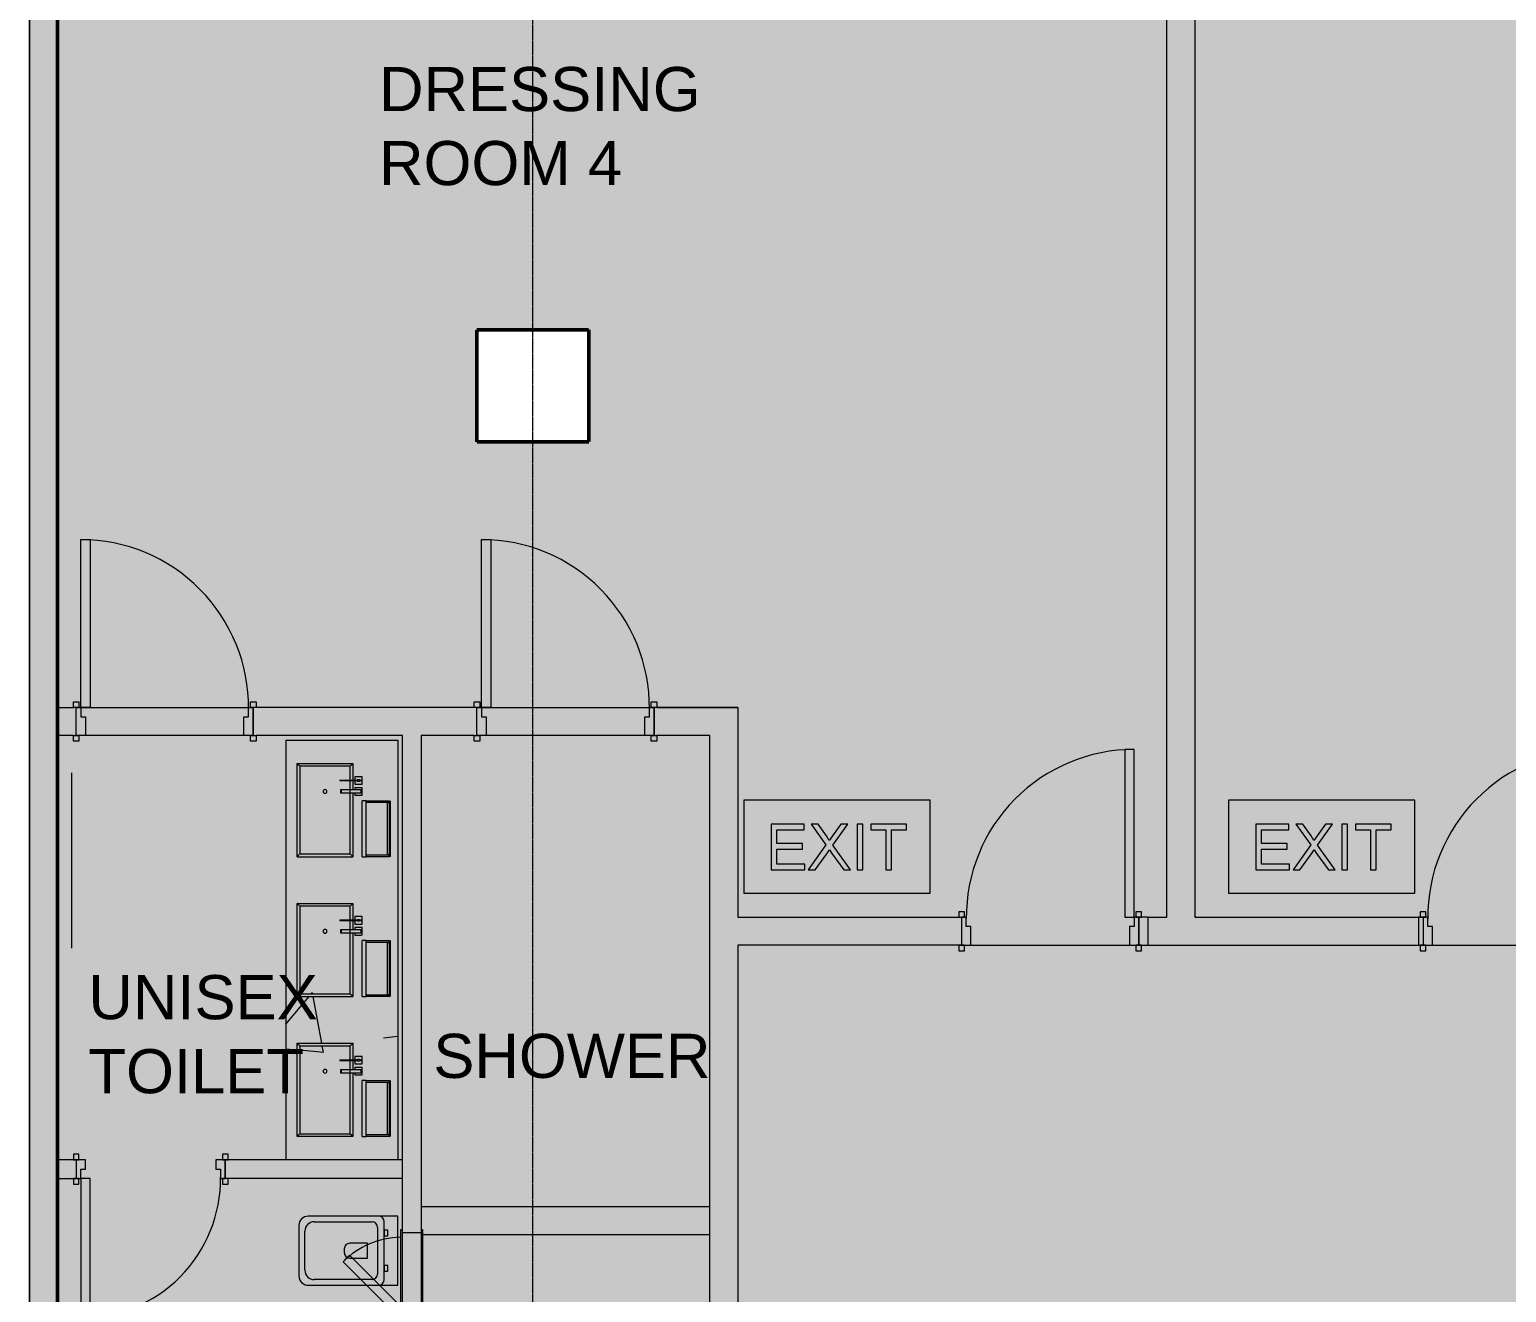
# Model space of a CAD drawing. Header units: millimetres. Extents: x 15878 to 679837, y -72324 to 391440.
# Drawn here: x 151832 to 159754, y 40396 to 47167 of the extents above; entities that cross this region are included whole.
import ezdxf

# ---------------------------------------------------------------- set-up
doc = ezdxf.new("R2010")
doc.units = ezdxf.units.MM
doc.linetypes.add('Demolished', pattern=[4.8, 3.2, -1.6])
doc.linetypes.add('Grid Line__1_200_', pattern=[10.5, 6, -1.5, 1.5, -1.5])
for name, color, linetype, lineweight in [('A-DETL', 90, 'Continuous', 5), ('A-DETL-GENF', 92, 'Continuous', 5), ('A-DOOR', 31, 'Continuous', 5), ('A-DOOR-FRAM', 31, 'Continuous', 5), ('A-FLOR', 192, 'Continuous', 5), ('A-GENM', 13, 'Continuous', 5), ('A-GLAZ', 151, 'Continuous', 5), ('A-WALL', 113, 'Continuous', 5), ('A-WALL-PATT', 111, 'Continuous', 18), ('G-ANNO-TEXT', 231, 'Continuous', 5), ('P-SANR-FIXT', 6, 'Continuous', 5), ('S-COLS', 52, 'Continuous', 5), ('S-GRID', 1, 'Continuous', 5)]:
    doc.layers.add(name, color=color, linetype=linetype, lineweight=lineweight)
doc.styles.add('Swis721 BT_2', font='swiss.ttf', dxfattribs={"height": 236.51772})
pattern_1 = [(50, (114192.5, 0), (3643.68, -318.78), [381, -4191]), (355, (114192.5, 0), (-704.86, 3821.14), [304.8, -3352.8]), (100.451, (114496, -26.6), (2938.85, 3502.33), [323.8, -3561.8]), (46.184, (114192.5, 1016), (5421.58, -840.86), [571.5, -6286.5]), (96.636, (114644.3, 946), (4748.05, 4948.55), [485.7, -5342.7]), (351.184, (114192.5, 1016), (4748.1, 4948.5), [457.2, -5029.2]), (21, (114700.5, 762), (3032.29, -2045.3), [381, -4191]), (326, (114700.5, 762), (1236.04, 3683.76), [304.8, -3352.8]), (71.451, (114953.2, 591.6), (4268.34, 1638.42), [323.8, -3561.8]), (37.5, (114192.5, 0), (61.772, 1691.1), [167.64, -3144.52, 167.64, -3235.96, -3365.5]), (37.5, (114192.5, 0), (61.772, 1691.1), [-6715.76, 167.64, -3197.86]), (7.5, (114192.5, 0), (1336.393, 2003.61), [167.64, -1772.92, 167.64, -3068.32, -1282.7]), (7.5, (114192.5, 0), (1336.393, 2003.61), [-5176.52, 167.64, -1115.06]), (327.5, (113059.7, 0), (2711.818, -114.58), [167.64, -1102.36, 167.64, -3794.76, -5257.8]), (327.5, (113059.7, 0), (2711.818, -114.58), [-5232.4, 167.64, -5090.16]), (317.5, (112551.7, 0), (2962.59, 508.53), [167.64, -1483.36, 167.64, -2463.8, -3733.8]), (317.5, (112551.7, 0), (2962.59, 508.53), [-4282.44, 167.64, -3566.16])]

# ---------------------------------------------------------------- blocks, each defined once
blk = doc.blocks.new('DLN-Single Door__X01_ - _M02_ 900 x 2450 _WH_-16935526-G_F')
at = {"layer": 'A-DOOR', "color": 253}
for p, q in [((-460, 105), (-490, 105)), ((-490, 105), (-490, 75)), ((-460, 75), (-460, 105)), ((490, 105), (460, 105)), ((460, 105), (460, 75)), ((490, 75), (490, 105)), ((-490, 75), (-475, 75)), ((-475, 75), (-460, 75)), ((460, 75), (475, 75)), ((475, 75), (490, 75)), ((-475, -75), (-490, -75)), ((-490, -75), (-490, -105)), ((-460, -75), (-475, -75)), ((-460, -105), (-460, -75)), ((-400, -75), (-450, -75)), ((-450, -75), (-450, -975)), ((-400, -975), (-400, -75)), ((475, -75), (460, -75)), ((460, -75), (460, -105)), ((490, -75), (475, -75)), ((490, -105), (490, -75)), ((-490, -105), (-460, -105)), ((460, -105), (490, -105)), ((-450, -975), (-400, -975))]:
    blk.add_line(p, q, dxfattribs=at)
blk.add_arc((-450, -75), 900, 270, 0.5, dxfattribs=at)
at = {"layer": 'A-DOOR-FRAM', "color": 253}
for p, q in [((-425, 75), (-475, 75)), ((-475, 75), (-475, -75)), ((-425, -25), (-425, 75)), ((425, 75), (425, -25)), ((475, 75), (425, 75)), ((475, -75), (475, 75)), ((-475, -75), (-450, -75)), ((-450, -75), (-450, -25)), ((-450, -25), (-425, -25)), ((425, -25), (450, -25)), ((450, -25), (450, -75)), ((450, -75), (475, -75))]:
    blk.add_line(p, q, dxfattribs=at)
blk = doc.blocks.new('DLN-Single Door__X01_ - _M01a_ 900 x 2450 _WH_-16935528-G_F')
at = {"layer": 'A-DOOR', "color": 253}
for p, q in [((-450, 975), (-400, 975)), ((-450, 75), (-450, 975)), ((-400, 975), (-400, 75)), ((-490, 105), (-460, 105)), ((-490, 75), (-490, 105)), ((-460, 105), (-460, 75)), ((460, 75), (460, 105)), ((460, 105), (490, 105)), ((490, 105), (490, 75)), ((-475, 75), (-490, 75)), ((-460, 75), (-475, 75)), ((-400, 75), (-450, 75)), ((475, 75), (460, 75)), ((490, 75), (475, 75)), ((-490, -75), (-475, -75)), ((-490, -105), (-490, -75)), ((-475, -75), (-460, -75)), ((-460, -75), (-460, -105)), ((460, -105), (460, -75)), ((460, -75), (475, -75)), ((475, -75), (490, -75)), ((490, -75), (490, -105)), ((-460, -105), (-490, -105)), ((490, -105), (460, -105))]:
    blk.add_line(p, q, dxfattribs=at)
blk.add_arc((-450, 75), 900, 359.5, 90, dxfattribs=at)
at = {"layer": 'A-DOOR-FRAM', "color": 253}
for p, q in [((-475, 75), (-450, 75)), ((-475, -75), (-475, 75)), ((-450, 75), (-450, 25)), ((-450, 25), (-425, 25)), ((-425, 25), (-425, -75)), ((425, 25), (450, 25)), ((425, -75), (425, 25)), ((450, 75), (475, 75)), ((450, 25), (450, 75)), ((475, 75), (475, -75)), ((-425, -75), (-475, -75)), ((475, -75), (425, -75))]:
    blk.add_line(p, q, dxfattribs=at)
blk = doc.blocks.new('DLN-Single Door__X01_ - _M01a_ 900 x 2450 _WH_-V411-G_F')
at = {"layer": 'A-DOOR', "color": 253}
for p, q in [((-450, 975), (-400, 975)), ((-450, 75), (-450, 975)), ((-400, 975), (-400, 75)), ((-490, 105), (-460, 105)), ((-490, 75), (-490, 105)), ((-460, 105), (-460, 75)), ((460, 75), (460, 105)), ((460, 105), (490, 105)), ((490, 105), (490, 75)), ((-475, 75), (-490, 75)), ((-460, 75), (-475, 75)), ((-400, 75), (-450, 75)), ((475, 75), (460, 75)), ((490, 75), (475, 75)), ((-490, -75), (-475, -75)), ((-490, -105), (-490, -75)), ((-475, -75), (-460, -75)), ((-460, -75), (-460, -105)), ((460, -105), (460, -75)), ((460, -75), (475, -75)), ((475, -75), (490, -75)), ((490, -75), (490, -105)), ((-460, -105), (-490, -105)), ((490, -105), (460, -105))]:
    blk.add_line(p, q, dxfattribs=at)
blk.add_arc((-450, 75), 900, 359.5, 90, dxfattribs=at)
at = {"layer": 'A-DOOR-FRAM', "color": 253}
for p, q in [((-475, 75), (-450, 75)), ((-450, 75), (-450, 25)), ((-450, 25), (-425, 25)), ((-425, 25), (-425, -75)), ((425, 25), (450, 25)), ((425, -75), (425, 25)), ((450, 75), (475, 75)), ((450, 25), (450, 75)), ((475, 75), (475, -75)), ((-425, -75), (-475, -75)), ((475, -75), (425, -75))]:
    blk.add_line(p, q, dxfattribs=at)
at = {"layer": 'A-DOOR-FRAM', "color": 151}
blk.add_line((-475, -75), (-475, 75), dxfattribs=at)
blk = doc.blocks.new('DLN_Louvre - 990x800 _WH_-10506067-G_F')
at = {"layer": 'A-GLAZ'}
blk.add_line((-470, 0), (470, 0), dxfattribs=at)
blk = doc.blocks.new('DLN-Access Panel__AP01_ - _AP04a_ 450 x 650 _WH_-16057987-G_F')
at = {"layer": 'A-DOOR', "color": 253}
for p, q in [((-215, 60), (93.2, 368.2)), ((128.6, 332.8), (-144.3, 60)), ((93.2, 368.2), (128.6, 332.8)), ((-239.6, 75), (-277.5, 75)), ((-277.5, 75), (-277.5, 70)), ((-277.5, 70), (-240, 70)), ((-265, 50), (-265, 60)), ((265, 60), (-265, 60)), ((-265, 50), (265, 50)), ((-240, 72.5), (-240, 60)), ((-225, 60), (-225, 72.5)), ((265, 50), (265, 60)), ((-265, -60), (-265, -50)), ((265, -50), (-265, -50)), ((-265, -60), (265, -60)), ((265, -60), (265, -50))]:
    blk.add_line(p, q, dxfattribs=at)
for centre, radius, start, end in [((-225, 50), 450, 1.31758, 45), ((-232.5, 72.5), 7.5, 360, 180), ((-232.5, 72.5), 7.5, 360, 165), ((-232.5, 72.5), 7.5, 360, 160.52878), ((-232.5, 72.5), 7.5, 360, 160.52878), ((-232.5, 72.5), 2, 0, 180), ((-232.5, 72.5), 2, 0, 180)]:
    blk.add_arc(centre, radius, start, end, dxfattribs=at)
at = {"layer": 'A-DOOR-FRAM', "color": 253}
for p, q in [((-250, 50), (-250, -50)), ((250, 50), (250, -50))]:
    blk.add_line(p, q, dxfattribs=at)
blk = doc.blocks.new('DLN_Toilet - DLN_Toilet-V678-G_F')
at = {"layer": 'P-SANR-FIXT', "color": 253}
for p, q in [((-185, 650), (-185, 272.8)), ((135, 700), (-135, 700)), ((-105, 667.8), (105.2, 667.8)), ((185, 272.8), (185, 650)), ((-155, 307.8), (-155, 617.8)), ((155.2, 617.8), (155.2, 307.8)), ((-40, 426.5), (-40, 331.7)), ((10, 456.5), (-10, 456.5)), ((40, 331.7), (40, 426.5)), ((-40, 331.7), (40, 331.7)), ((-185, 272.8), (-185, 170)), ((-155, 242.8), (155, 242.8)), ((125.2, 277.8), (-125, 277.8)), ((-80, 242.8), (-110, 242.8)), ((-110, 242.8), (-110, 222.8)), ((-80, 222.8), (-80, 242.8)), ((110, 242.8), (80, 242.8)), ((80, 242.8), (80, 222.8)), ((110, 222.8), (110, 242.8)), ((185, 170), (185, 272.8)), ((-185, 170), (185, 170)), ((-110, 222.8), (-80, 222.8)), ((80, 222.8), (110, 222.8))]:
    blk.add_line(p, q, dxfattribs=at)
for centre, radius, start, end in [((-135, 650), 50, 90, 180), ((-105, 617.8), 50, 90, 180), ((105.2, 617.8), 50, 0, 90), ((135, 650), 50, 0, 90), ((-10, 426.5), 30, 90, 180), ((10, 426.5), 30, 360, 90), ((-155, 272.8), 30, 180, 270), ((-125, 307.8), 30, 180, 270), ((125.2, 307.8), 30, 270, 0), ((155, 272.8), 30, 270, 0)]:
    blk.add_arc(centre, radius, start, end, dxfattribs=at)
blk = doc.blocks.new('DLN_Counter _ Cabinet - DLN_Counter _ Cabinet-15606098-G_F')
at = {"layer": 'A-GENM', "color": 253}
for p, q in [((-235, -255), (-235, -525)), ((235, -255), (-235, -255)), ((235, -525), (235, -255)), ((-235, -525), (235, -525))]:
    blk.add_line(p, q, dxfattribs=at)
blk = doc.blocks.new('DLN_Counter _ Cabinet - DLN_Counter _ Cabinet-15606099-G_F')
at = {"layer": 'A-GENM', "color": 253}
for p, q in [((-235, -255), (-235, -525)), ((235, -255), (-235, -255)), ((235, -525), (235, -255)), ((-235, -525), (235, -525))]:
    blk.add_line(p, q, dxfattribs=at)
blk = doc.blocks.new('DLN_Counter _ Cabinet - DLN_Counter _ Cabinet-15606100-G_F')
at = {"layer": 'A-GENM', "color": 253}
for p, q in [((-235, -255), (-235, -525)), ((235, -255), (-235, -255)), ((235, -525), (235, -255)), ((-235, -525), (235, -525))]:
    blk.add_line(p, q, dxfattribs=at)
blk = doc.blocks.new('DLN-Single Door__X01_ - _M09_ 750 x 2450 _WH_-16935552-G_F')
at = {"layer": 'A-DOOR', "color": 253}
for p, q in [((-385, 80), (-415, 80)), ((-415, 80), (-415, 50)), ((-385, 50), (-385, 80)), ((415, 80), (385, 80)), ((385, 80), (385, 50)), ((415, 50), (415, 80)), ((-415, 50), (-400, 50)), ((-400, 50), (-385, 50)), ((385, 50), (400, 50)), ((400, 50), (415, 50)), ((-400, -50), (-415, -50)), ((-415, -50), (-415, -80)), ((-385, -50), (-400, -50)), ((-385, -80), (-385, -50)), ((-325, -50), (-375, -50)), ((-375, -50), (-375, -800)), ((-325, -800), (-325, -50)), ((400, -50), (385, -50)), ((385, -50), (385, -80)), ((415, -50), (400, -50)), ((415, -80), (415, -50)), ((-415, -80), (-385, -80)), ((385, -80), (415, -80)), ((-375, -800), (-325, -800))]:
    blk.add_line(p, q, dxfattribs=at)
blk.add_arc((-375, -50), 750, 270, 0.5, dxfattribs=at)
at = {"layer": 'A-DOOR-FRAM', "color": 253}
for p, q in [((-350, 50), (-400, 50)), ((-400, 50), (-400, -50)), ((-375, -50), (-375, 0)), ((-375, 0), (-350, 0)), ((-350, 0), (-350, 50)), ((350, 50), (350, 0)), ((400, 50), (350, 50)), ((400, -50), (400, 50)), ((-400, -50), (-375, -50)), ((350, 0), (375, 0)), ((375, 0), (375, -50)), ((375, -50), (400, -50))]:
    blk.add_line(p, q, dxfattribs=at)
blk = doc.blocks.new('DLN_EXIT Sign Board - DLN_EXIT Sign Board-5973881-G_F')
at = {"layer": 'A-GENM'}
h = blk.add_hatch(color=21, dxfattribs=at)
h.paths.add_polyline_path([(-500, -250), (500, -246.7), (500, 250), (-500, 250), (-500, -246.7)], flags=0)
h.paths.add_polyline_path([(73.1, -125), (36.2, -125), (-41.7, -19.4), (-116.4, -125), (-153.8, -125), (-59, 9.1), (-138.5, 121.2), (-101.6, 121.2), (-41.7, 33.5), (20.3, 121.2), (57.7, 121.2), (-21.8, 8.8), (57.7, -103.3)], flags=0)
h.paths.add_polyline_path([(-173.1, -125), (-353.8, -125), (-353.8, 121.2), (-176.9, 121.2), (-176.9, 90.4), (-323.1, 90.4), (-323.1, 17.3), (-184.6, 17.3), (-184.6, -13.5), (-323.1, -13.5), (-323.1, -94.2), (-173.1, -94.2)], flags=0)
h.paths.add_polyline_path([(292.3, -125), (261.5, -125), (261.5, 90.4), (180.8, 90.4), (180.8, 121.2), (373.1, 121.2), (373.1, 90.4), (292.3, 90.4), (292.3, -35.8)], flags=0)
h.paths.add_polyline_path([(107.7, -125), (107.7, 121.2), (138.5, 121.2), (138.5, -125)], flags=0)
for points in [[(-353.8, -125), (-173.1, -125), (-173.1, -94.2), (-323.1, -94.2), (-323.1, -13.5), (-184.6, -13.5), (-184.6, 17.3), (-323.1, 17.3), (-323.1, 90.4), (-176.9, 90.4), (-176.9, 121.2), (-353.8, 121.2)], [(73.1, -125), (-21.8, 8.8), (57.7, 121.2), (20.3, 121.2), (-41.7, 33.5), (-101.6, 121.2), (-138.5, 121.2), (-59, 9.1), (-153.8, -125), (-116.4, -125), (-40.2, -17.3), (36.2, -125)], [(138.5, -125), (138.5, 121.2), (107.7, 121.2), (107.7, -125)], [(292.3, -125), (292.3, 90.4), (373.1, 90.4), (373.1, 121.2), (180.8, 121.2), (180.8, 90.4), (261.5, 90.4), (261.5, -125)]]:
    blk.add_hatch(color=253, dxfattribs=at).paths.add_polyline_path(points, flags=0)
at = {"layer": 'A-GENM', "color": 253}
for p, q in [((500, 250), (-500, 250)), ((-500, 250), (-500, -250)), ((500, -250), (500, 250)), ((-176.9, 121.2), (-353.8, 121.2)), ((-353.8, 121.2), (-353.8, -125)), ((-323.1, 17.3), (-323.1, 90.4)), ((-323.1, 90.4), (-176.9, 90.4)), ((-176.9, 90.4), (-176.9, 121.2)), ((-101.6, 121.2), (-138.5, 121.2)), ((-138.5, 121.2), (-59, 9.1)), ((-56.8, 58.1), (-101.6, 121.2)), ((20.3, 121.2), (-24, 58.5)), ((-21.8, 8.8), (57.7, 121.2)), ((57.7, 121.2), (20.3, 121.2)), ((138.5, 121.2), (107.7, 121.2)), ((107.7, 121.2), (107.7, -125)), ((138.5, -125), (138.5, 121.2)), ((373.1, 121.2), (180.8, 121.2)), ((180.8, 121.2), (180.8, 90.4)), ((180.8, 90.4), (261.5, 90.4)), ((261.5, 90.4), (261.5, -125)), ((292.3, -125), (292.3, 90.4)), ((292.3, 90.4), (373.1, 90.4)), ((373.1, 90.4), (373.1, 121.2)), ((-184.6, 17.3), (-323.1, 17.3)), ((-184.6, -13.5), (-184.6, 17.3)), ((-59, 9.1), (-153.8, -125)), ((-41.7, 33.5), (-56.8, 58.1)), ((-24, 58.5), (-41.7, 33.5)), ((73.1, -125), (-21.8, 8.8)), ((-323.1, -94.2), (-323.1, -13.5)), ((-323.1, -13.5), (-184.6, -13.5)), ((-116.4, -125), (-54.7, -37.6)), ((-54.7, -37.6), (-40.2, -17.3)), ((-40.2, -17.3), (-27, -35.8)), ((-27, -35.8), (36.2, -125)), ((-353.8, -125), (-173.1, -125)), ((-173.1, -94.2), (-323.1, -94.2)), ((-173.1, -125), (-173.1, -94.2)), ((-153.8, -125), (-116.4, -125)), ((36.2, -125), (73.1, -125)), ((107.7, -125), (138.5, -125)), ((261.5, -125), (292.3, -125)), ((-500, -250), (500, -250))]:
    blk.add_line(p, q, dxfattribs=at)

msp = doc.modelspace()

# ---------------------------------------------------------------- hatches: boundary and pattern name
at = {"layer": 'A-DETL-GENF', "transparency": 33554585}
h = msp.add_hatch(color=151, dxfattribs=at)
h.paths.add_polyline_path([(157764.8, 34257.5), (158481.8, 34257.5), (158481.8, 35357.5), (160531.8, 35357.5), (160531.8, 34257.5), (166831.8, 34257.5), (166831.8, 39607.5), (166231.8, 39607.5), (166231.8, 40207.5), (166831.8, 40207.5), (166831.8, 44957.5), (166231.8, 44957.5), (166231.8, 45557.5), (166831.8, 45557.5), (166831.8, 51407.5), (166231.8, 51407.5), (166231.8, 52007.5), (154831.8, 52007.5), (154831.8, 51407.5), (154231.8, 51407.5), (154231.8, 52007.5), (151981.8, 52007.5), (151981.8, 35357.5), (153981.8, 35357.5), (153981.8, 34257.5), (156936.9, 34257.5)], flags=0)
h.paths.add_polyline_path([(154453.4, 39607.5), (154231.8, 39607.5), (154231.8, 40207.5), (154831.8, 40207.5), (154831.8, 39607.5)], flags=0)
h.paths.add_polyline_path([(154231.8, 44957.5), (154231.8, 45557.5), (154831.8, 45557.5), (154831.8, 44957.5), (154453.4, 44957.5)], flags=0)
at = {"layer": 'A-GENM'}
h = msp.add_hatch(dxfattribs=at)
h.set_pattern_fill('FP_1984', color=253, style=0, pattern_type=2)
h.set_pattern_definition([(50, (114192.5, 0), (3643.68, -318.78), [381, -4191]), (355, (114192.5, 0), (-704.86, 3821.14), [304.8, -3352.8]), (100.451, (114496, -26.6), (2938.85, 3502.33), [323.8, -3561.8]), (46.184, (114192.5, 1016), (5421.58, -840.86), [571.5, -6286.5]), (96.636, (114644.3, 946), (4748.05, 4948.55), [485.7, -5342.7]), (351.184, (114192.5, 1016), (4748.1, 4948.5), [457.2, -5029.2]), (21, (114700.5, 762), (3032.29, -2045.3), [381, -4191]), (326, (114700.5, 762), (1236.04, 3683.76), [304.8, -3352.8]), (71.451, (114953.2, 591.6), (4268.34, 1638.42), [323.8, -3561.8]), (37.5, (114192.5, 0), (61.772, 1691.1), [167.64, -3144.52, 167.64, -3235.96, -3365.5]), (37.5, (114192.5, 0), (61.772, 1691.1), [-6715.76, 167.64, -3197.86]), (7.5, (114192.5, 0), (1336.393, 2003.61), [167.64, -1772.92, 167.64, -3068.32, -1282.7]), (7.5, (114192.5, 0), (1336.393, 2003.61), [-5176.52, 167.64, -1115.06]), (327.5, (113059.7, 0), (2711.818, -114.58), [167.64, -1102.36, 167.64, -3794.76, -5257.8]), (327.5, (113059.7, 0), (2711.818, -114.58), [-5232.4, 167.64, -5090.16]), (317.5, (112551.7, 0), (2962.59, 508.53), [167.64, -1483.36, 167.64, -2463.8, -3733.8]), (317.5, (112551.7, 0), (2962.59, 508.53), [-4282.44, 167.64, -3566.16])])
h.paths.add_polyline_path([(153551.8, 41997.5), (153551.8, 42322.5), (153506, 42322.5), (153506, 42342.5), (153551.8, 42342.5), (153551.8, 42388.7), (153551.8, 42393.7), (153551.8, 42467.5), (153281.8, 42467.5), (153281.8, 41997.5), (153538.1, 41997.5)], flags=0)
h.paths.add_polyline_path([(153416.8, 42322.5), (153408.2, 42327.5), (153408.2, 42337.5), (153416.8, 42342.5), (153425.5, 42337.5), (153425.5, 42327.5), (153419.4, 42322.8)], flags=0)
h = msp.add_hatch(dxfattribs=at)
h.set_pattern_fill('FP_1998', color=253, style=0, pattern_type=2)
h.set_pattern_definition(pattern_1)
h.paths.add_polyline_path([(153206.8, 41107.5), (153806.8, 41107.5), (153806.8, 41982.5), (153206.8, 41982.5), (153206.8, 41791.7)], flags=0)
h.paths.add_polyline_path([(153766.8, 41232.5), (153616.8, 41232.5), (153616.8, 41532.5), (153766.8, 41532.5)], flags=0)
h.paths.add_polyline_path([(153358.8, 41232.5), (153266.8, 41232.5), (153266.8, 41732.5), (153566.8, 41732.5), (153566.8, 41643.7), (153576.8, 41643.7), (153576.8, 41661.2), (153616.8, 41661.2), (153616.8, 41621.2), (153576.8, 41621.2), (153576.8, 41638.7), (153566.8, 41638.7), (153566.8, 41592.5), (153576.8, 41592.5), (153576.8, 41602.5), (153616.8, 41602.5), (153616.8, 41562.5), (153576.8, 41562.5), (153576.8, 41572.5), (153566.8, 41572.5), (153566.8, 41232.5)], flags=0)
h = msp.add_hatch(dxfattribs=at)
h.set_pattern_fill('FP_1992', color=253, style=0, pattern_type=2)
h.set_pattern_definition(pattern_1)
h.paths.add_polyline_path([(153281.8, 41247.5), (153551.8, 41247.5), (153551.8, 41572.5), (153506, 41572.5), (153506, 41592.5), (153551.8, 41592.5), (153551.8, 41638.7), (153551.8, 41643.7), (153551.8, 41717.5), (153281.8, 41717.5), (153281.8, 41417.7)], flags=0)
h.paths.add_polyline_path([(153416.8, 41572.5), (153408.2, 41577.5), (153408.2, 41587.5), (153416.8, 41592.5), (153425.5, 41587.5), (153425.5, 41577.5), (153419.4, 41572.8)], flags=0)
at = {"layer": 'A-WALL-PATT', "transparency": 33554432}
msp.add_hatch(color=53, dxfattribs=at).paths.add_polyline_path([(151831.8, 33807.5), (151981.8, 33807.5), (151976.6, 52022.5), (151831.8, 52022.5), (151831.8, 35059.9)], flags=0)

# ---------------------------------------------------------------- linework, layer by layer
at = {"layer": 'A-DETL', "linetype": 'Demolished', "lineweight": 50}
for p, q in [((151981.8, 52007.5), (151981.8, 35357.5)), ((154231.8, 44957.5), (154231.8, 45557.5)), ((154231.8, 45557.5), (154831.8, 45557.5)), ((154831.8, 45557.5), (154831.8, 44957.5)), ((154831.8, 44957.5), (154231.8, 44957.5))]:
    msp.add_line(p, q, dxfattribs=at)
at = {"layer": 'A-FLOR'}
for p, q in [((151831.8, 52157.5), (151831.8, 33897.5)), ((151981.8, 52007.5), (151981.8, 43532.5)), ((151981.8, 43532.5), (152066.8, 43532.5)), ((152106.8, 43532.5), (153006.8, 43532.5)), ((154256.8, 43532.5), (155156.8, 43532.5)), ((155196.8, 43532.5), (155631.8, 43532.5)), ((152066.8, 43382.5), (151981.8, 43382.5)), ((151981.8, 43382.5), (151981.8, 40207.5)), ((152981.8, 43382.5), (152131.8, 43382.5)), ((153831.8, 43382.5), (153046.8, 43382.5)), ((153831.8, 40717.5), (153831.8, 43382.5)), ((154216.8, 43382.5), (153931.8, 43382.5)), ((153931.8, 43382.5), (153931.8, 40717.5)), ((155166.8, 43382.5), (154246.8, 43382.5)), ((155481.8, 43382.5), (155196.8, 43382.5)), ((155481.8, 40707.5), (155481.8, 43382.5)), ((155631.8, 42407.5), (156816.8, 42407.5)), ((157831.8, 42257.5), (157831.8, 42407.5)), ((157831.8, 42407.5), (157931.8, 42407.5)), ((158081.8, 42407.5), (159281.8, 42407.5)), ((159281.8, 42407.5), (159281.8, 42260.5)), ((156816.8, 42257.5), (155631.8, 42257.5)), ((156881.8, 42257.5), (157731.8, 42257.5)), ((159356.8, 42257.5), (160206.8, 42257.5)), ((153941.8, 40707.5), (155481.8, 40707.5))]:
    msp.add_line(p, q, dxfattribs=at)
at = {"layer": 'A-GENM', "color": 253}
for p, q in [((153206.8, 43357.5), (153806.8, 43357.5)), ((153206.8, 43357.5), (153206.8, 42732.5)), ((153806.8, 43357.5), (153806.8, 42732.5)), ((153266.8, 42732.5), (153266.8, 43232.5)), ((153266.8, 43232.5), (153566.8, 43232.5)), ((153566.8, 43232.5), (153566.8, 43143.7)), ((153496.8, 43143.7), (153496.8, 43138.7)), ((153496.8, 43143.7), (153591.8, 43143.7)), ((153591.8, 43138.7), (153496.8, 43138.7)), ((153566.8, 43138.7), (153566.8, 43092.5)), ((153616.8, 43161.2), (153576.8, 43161.2)), ((153576.8, 43161.2), (153576.8, 43143.7)), ((153576.8, 43138.7), (153576.8, 43121.2)), ((153576.8, 43121.2), (153616.8, 43121.2)), ((153616.8, 43102.5), (153576.8, 43102.5)), ((153576.8, 43102.5), (153576.8, 43092.5)), ((153591.8, 43146.2), (153601.8, 43146.2)), ((153591.8, 43136.2), (153591.8, 43146.2)), ((153591.8, 43138.7), (153591.8, 43143.7)), ((153601.8, 43136.2), (153591.8, 43136.2)), ((153601.8, 43146.2), (153601.8, 43136.2)), ((153601.8, 43143.7), (153611.8, 43143.7)), ((153601.8, 43143.7), (153601.8, 43138.7)), ((153611.8, 43138.7), (153601.8, 43138.7)), ((153611.8, 43138.7), (153611.8, 43143.7)), ((153616.8, 43121.2), (153616.8, 43161.2)), ((153616.8, 43062.5), (153616.8, 43102.5)), ((153500.8, 43092.5), (153506, 43092.5)), ((153500.8, 43072.5), (153500.8, 43092.5)), ((153506, 43072.5), (153500.8, 43072.5)), ((153506, 43092.5), (153609.3, 43092.5)), ((153506, 43072.5), (153506, 43092.5)), ((153609.3, 43072.5), (153506, 43072.5)), ((153566.8, 43072.5), (153566.8, 42732.5)), ((153576.8, 43072.5), (153576.8, 43062.5)), ((153576.8, 43062.5), (153616.8, 43062.5)), ((153609.3, 43092.5), (153609.3, 43072.5)), ((153636.8, 43032.5), (153616.8, 43032.5)), ((153616.8, 42732.5), (153616.8, 43032.5)), ((153636.8, 43032.5), (153761.8, 43032.5)), ((153636.8, 43022.5), (153636.8, 43032.5)), ((153636.8, 42732.5), (153636.8, 43032.5)), ((153761.8, 43022.5), (153636.8, 43022.5)), ((153751.8, 43022.5), (153761.8, 43022.5)), ((153751.8, 42742.5), (153751.8, 43022.5)), ((153761.8, 43022.5), (153761.8, 43032.5)), ((153761.8, 42742.5), (153761.8, 43022.5)), ((153766.8, 43032.5), (153766.8, 42732.5)), ((153206.8, 42732.5), (153206.8, 41982.5)), ((153266.8, 42732.5), (153566.8, 42732.5)), ((153616.8, 42732.5), (153636.8, 42732.5)), ((153636.8, 42742.5), (153761.8, 42742.5)), ((153636.8, 42732.5), (153636.8, 42742.5)), ((153761.8, 42732.5), (153636.8, 42732.5)), ((153761.8, 42742.5), (153751.8, 42742.5)), ((153761.8, 42732.5), (153761.8, 42742.5)), ((153806.8, 42732.5), (153806.8, 41982.5)), ((153266.8, 41982.5), (153266.8, 42482.5)), ((153266.8, 42482.5), (153566.8, 42482.5)), ((153566.8, 42482.5), (153566.8, 42393.7)), ((153496.8, 42393.7), (153496.8, 42388.7)), ((153496.8, 42393.7), (153591.8, 42393.7)), ((153591.8, 42388.7), (153496.8, 42388.7)), ((153566.8, 42388.7), (153566.8, 42342.5)), ((153616.8, 42411.2), (153576.8, 42411.2)), ((153576.8, 42411.2), (153576.8, 42393.7)), ((153576.8, 42388.7), (153576.8, 42371.2)), ((153591.8, 42396.2), (153601.8, 42396.2)), ((153591.8, 42386.2), (153591.8, 42396.2)), ((153591.8, 42388.7), (153591.8, 42393.7)), ((153601.8, 42386.2), (153591.8, 42386.2)), ((153601.8, 42396.2), (153601.8, 42386.2)), ((153601.8, 42393.7), (153611.8, 42393.7)), ((153601.8, 42393.7), (153601.8, 42388.7)), ((153611.8, 42388.7), (153601.8, 42388.7)), ((153611.8, 42388.7), (153611.8, 42393.7)), ((153616.8, 42371.2), (153616.8, 42411.2)), ((153500.8, 42342.5), (153506, 42342.5)), ((153500.8, 42322.5), (153500.8, 42342.5)), ((153506, 42322.5), (153500.8, 42322.5)), ((153506, 42342.5), (153609.3, 42342.5)), ((153506, 42322.5), (153506, 42342.5)), ((153609.3, 42322.5), (153506, 42322.5)), ((153566.8, 42322.5), (153566.8, 41982.5)), ((153576.8, 42371.2), (153616.8, 42371.2)), ((153616.8, 42352.5), (153576.8, 42352.5)), ((153576.8, 42352.5), (153576.8, 42342.5)), ((153576.8, 42322.5), (153576.8, 42312.5)), ((153576.8, 42312.5), (153611.9, 42312.5)), ((153609.3, 42342.5), (153609.3, 42322.5)), ((153616.8, 42312.5), (153616.8, 42352.5)), ((153636.8, 42282.5), (153616.8, 42282.5)), ((153616.8, 41982.5), (153616.8, 42282.5)), ((153636.8, 42282.5), (153761.8, 42282.5)), ((153636.8, 42272.5), (153636.8, 42282.5)), ((153636.8, 41982.5), (153636.8, 42282.5)), ((153761.8, 42272.5), (153636.8, 42272.5)), ((153751.8, 42272.5), (153761.8, 42272.5)), ((153751.8, 41992.5), (153751.8, 42272.5)), ((153761.8, 42272.5), (153761.8, 42282.5)), ((153761.8, 41992.5), (153761.8, 42272.5)), ((153766.8, 42282.5), (153766.8, 41982.5)), ((153636.8, 41992.5), (153761.8, 41992.5)), ((153636.8, 41982.5), (153636.8, 41992.5)), ((153761.8, 41992.5), (153751.8, 41992.5)), ((153761.8, 41982.5), (153761.8, 41992.5)), ((153206.8, 41982.5), (153206.8, 41107.5)), ((153266.8, 41982.5), (153566.8, 41982.5)), ((153616.8, 41982.5), (153636.8, 41982.5)), ((153761.8, 41982.5), (153636.8, 41982.5)), ((153806.8, 41982.5), (153806.8, 41107.5)), ((153266.8, 41732.5), (153566.8, 41732.5)), ((153266.8, 41232.5), (153266.8, 41732.5)), ((153566.8, 41732.5), (153566.8, 41643.7)), ((153496.8, 41643.7), (153591.8, 41643.7)), ((153496.8, 41643.7), (153496.8, 41638.7)), ((153591.8, 41638.7), (153496.8, 41638.7)), ((153566.8, 41638.7), (153566.8, 41592.5)), ((153616.8, 41661.2), (153576.8, 41661.2)), ((153576.8, 41661.2), (153576.8, 41643.7)), ((153576.8, 41639.5), (153576.8, 41621.2)), ((153576.8, 41621.2), (153616.8, 41621.2)), ((153616.8, 41602.5), (153576.8, 41602.5)), ((153576.8, 41602.5), (153576.8, 41592.5)), ((153591.8, 41646.2), (153601.8, 41646.2)), ((153591.8, 41636.2), (153591.8, 41646.2)), ((153591.8, 41638.7), (153591.8, 41643.7)), ((153601.8, 41636.2), (153591.8, 41636.2)), ((153601.8, 41646.2), (153601.8, 41636.2)), ((153601.8, 41643.7), (153611.8, 41643.7)), ((153601.8, 41643.7), (153601.8, 41638.7)), ((153611.8, 41638.7), (153601.8, 41638.7)), ((153611.8, 41638.7), (153611.8, 41643.7)), ((153616.8, 41621.2), (153616.8, 41661.2)), ((153616.8, 41562.5), (153616.8, 41602.5)), ((153500.8, 41592.5), (153506, 41592.5)), ((153500.8, 41572.5), (153500.8, 41592.5)), ((153506, 41572.5), (153500.8, 41572.5)), ((153506, 41592.5), (153609.3, 41592.5)), ((153506, 41572.5), (153506, 41592.5)), ((153609.3, 41572.5), (153506, 41572.5)), ((153566.8, 41572.5), (153566.8, 41232.5)), ((153576.8, 41572.5), (153576.8, 41562.5)), ((153576.8, 41562.5), (153616.8, 41562.5)), ((153609.3, 41592.5), (153609.3, 41572.5)), ((153636.8, 41532.5), (153616.8, 41532.5)), ((153616.8, 41232.5), (153616.8, 41532.5)), ((153636.8, 41532.5), (153761.8, 41532.5)), ((153636.8, 41522.5), (153636.8, 41532.5)), ((153636.8, 41232.5), (153636.8, 41532.5)), ((153761.8, 41522.5), (153636.8, 41522.5)), ((153751.8, 41522.5), (153761.8, 41522.5)), ((153751.8, 41242.5), (153751.8, 41522.5)), ((153761.8, 41522.5), (153761.8, 41532.5)), ((153761.8, 41242.5), (153761.8, 41522.5)), ((153766.8, 41532.5), (153766.8, 41232.5)), ((153566.8, 41232.5), (153266.8, 41232.5)), ((153616.8, 41232.5), (153636.8, 41232.5)), ((153636.8, 41242.5), (153761.8, 41242.5)), ((153636.8, 41232.5), (153636.8, 41242.5)), ((153761.8, 41232.5), (153636.8, 41232.5)), ((153761.8, 41242.5), (153751.8, 41242.5)), ((153761.8, 41232.5), (153761.8, 41242.5)), ((153806.8, 41107.5), (153206.8, 41107.5)), ((153226.8, 41107.5), (153211.7, 41107.5)), ((153606.8, 41107.5), (153226.8, 41107.5)), ((153606.8, 41107.5), (153226.8, 41107.5)), ((153776.8, 41107.5), (153606.8, 41107.5)), ((153806.8, 41107.5), (153776.8, 41107.5)), ((153791.8, 41107.5), (153776.8, 41107.5))]:
    msp.add_line(p, q, dxfattribs=at)
for centre, start, end in [((153416.8, 43082.5), 90, 270), ((153416.8, 43082.5), 270, 90), ((153416.8, 42332.5), 90, 270), ((153416.8, 42332.5), 270, 90), ((153416.8, 41582.5), 90, 270), ((153416.8, 41582.5), 270, 90)]:
    msp.add_arc(centre, 10, start, end, dxfattribs=at)
for points, knots in [([(153281.8, 43217.5), (153280.5, 43218.8), (153278.5, 43220.8), (153276.1, 43223.2), (153274.6, 43224.7), (153273.5, 43225.8), (153272.4, 43226.9), (153271.4, 43227.9), (153270.5, 43228.8), (153269.7, 43229.6), (153268.8, 43230.5), (153267.9, 43231.4), (153267.1, 43232.2), (153266.8, 43232.5), (153266.8, 43232.5)], [-1, -1, -1, -1, -0.833333, -0.75, -0.666667, -0.625, -0.583333, -0.5, -0.458333, -0.416667, -0.333333, -0.25, -0.166667, 0, 0, 0, 0]), ([(153566.8, 43232.5), (153566.8, 43232.5), (153566.6, 43232.2), (153565.7, 43231.4), (153564.8, 43230.5), (153563.9, 43229.6), (153563.1, 43228.8), (153562.2, 43227.9), (153561, 43226.6), (153559.6, 43225.3), (153558.5, 43224.1), (153557.3, 43222.9), (153555.1, 43220.8), (153553.1, 43218.8), (153551.8, 43217.5)], [0, 0, 0, 0, 0.166667, 0.25, 0.333333, 0.416667, 0.458333, 0.5, 0.583333, 0.666667, 0.708333, 0.75, 0.833333, 1, 1, 1, 1]), ([(153266.8, 42732.5), (153266.8, 42732.5), (153267.1, 42732.7), (153267.9, 42733.6), (153268.8, 42734.5), (153269.7, 42735.4), (153270.5, 42736.2), (153271.4, 42737.1), (153272.7, 42738.3), (153274, 42739.7), (153275.2, 42740.8), (153276.4, 42742), (153278.5, 42744.2), (153280.5, 42746.1), (153281.8, 42747.5)], [0, 0, 0, 0, 0.166667, 0.25, 0.333333, 0.416667, 0.458333, 0.5, 0.583333, 0.666667, 0.708333, 0.75, 0.833333, 1, 1, 1, 1]), ([(153566.8, 42732.5), (153566.8, 42732.5), (153566.6, 42732.7), (153565.7, 42733.6), (153564.8, 42734.5), (153563.9, 42735.4), (153563.1, 42736.2), (153562.2, 42737.1), (153561, 42738.3), (153559.6, 42739.7), (153558.5, 42740.8), (153557.3, 42742), (153555.1, 42744.2), (153553.2, 42746.2), (153551.8, 42747.5)], [0, 0, 0, 0, 0.166667, 0.25, 0.333333, 0.416667, 0.458333, 0.5, 0.583333, 0.666667, 0.708333, 0.75, 0.833333, 1, 1, 1, 1]), ([(153281.8, 42467.5), (153280.5, 42468.8), (153278.5, 42470.8), (153276.1, 42473.2), (153274.6, 42474.7), (153273.5, 42475.8), (153272.4, 42476.9), (153271.4, 42477.9), (153270.5, 42478.8), (153269.7, 42479.6), (153268.8, 42480.5), (153267.9, 42481.4), (153267.1, 42482.2), (153266.8, 42482.5), (153266.8, 42482.5)], [-1, -1, -1, -1, -0.833333, -0.75, -0.666667, -0.625, -0.583333, -0.5, -0.458333, -0.416667, -0.333333, -0.25, -0.166667, 0, 0, 0, 0]), ([(153566.8, 42482.5), (153566.8, 42482.5), (153566.6, 42482.2), (153565.7, 42481.4), (153564.8, 42480.5), (153563.9, 42479.6), (153563.1, 42478.8), (153562.2, 42477.9), (153561, 42476.6), (153559.6, 42475.3), (153558.5, 42474.1), (153557.3, 42472.9), (153555.1, 42470.8), (153553.1, 42468.8), (153551.8, 42467.5)], [0, 0, 0, 0, 0.166667, 0.25, 0.333333, 0.416667, 0.458333, 0.5, 0.583333, 0.666667, 0.708333, 0.75, 0.833333, 1, 1, 1, 1]), ([(153266.8, 41982.5), (153266.8, 41982.5), (153267.1, 41982.7), (153267.9, 41983.6), (153268.8, 41984.5), (153269.7, 41985.4), (153270.5, 41986.2), (153271.4, 41987.1), (153272.7, 41988.3), (153274, 41989.7), (153275.2, 41990.8), (153276.4, 41992), (153278.5, 41994.2), (153280.5, 41996.1), (153281.8, 41997.5)], [0, 0, 0, 0, 0.166667, 0.25, 0.333333, 0.416667, 0.458333, 0.5, 0.583333, 0.666667, 0.708333, 0.75, 0.833333, 1, 1, 1, 1]), ([(153566.8, 41982.5), (153566.8, 41982.5), (153566.6, 41982.7), (153565.7, 41983.6), (153564.8, 41984.5), (153563.9, 41985.4), (153563.1, 41986.2), (153562.2, 41987.1), (153561, 41988.3), (153559.6, 41989.7), (153558.5, 41990.8), (153557.3, 41992), (153555.1, 41994.2), (153553.2, 41996.2), (153551.8, 41997.5)], [0, 0, 0, 0, 0.166667, 0.25, 0.333333, 0.416667, 0.458333, 0.5, 0.583333, 0.666667, 0.708333, 0.75, 0.833333, 1, 1, 1, 1]), ([(153281.8, 41717.5), (153280.5, 41718.8), (153278.5, 41720.8), (153276.1, 41723.2), (153274.6, 41724.7), (153273.5, 41725.8), (153272.4, 41726.9), (153271.4, 41727.9), (153270.5, 41728.8), (153269.7, 41729.6), (153268.8, 41730.5), (153267.9, 41731.4), (153267.1, 41732.2), (153266.8, 41732.5), (153266.8, 41732.5)], [-1, -1, -1, -1, -0.833333, -0.75, -0.666667, -0.625, -0.583333, -0.5, -0.458333, -0.416667, -0.333333, -0.25, -0.166667, 0, 0, 0, 0]), ([(153566.8, 41732.5), (153566.8, 41732.5), (153566.6, 41732.2), (153565.7, 41731.4), (153564.8, 41730.5), (153563.9, 41729.6), (153563.1, 41728.8), (153562.2, 41727.9), (153561, 41726.6), (153559.6, 41725.3), (153558.5, 41724.1), (153557.3, 41722.9), (153555.1, 41720.8), (153553.1, 41718.8), (153551.8, 41717.5)], [0, 0, 0, 0, 0.166667, 0.25, 0.333333, 0.416667, 0.458333, 0.5, 0.583333, 0.666667, 0.708333, 0.75, 0.833333, 1, 1, 1, 1]), ([(153266.8, 41232.5), (153266.8, 41232.5), (153267.1, 41232.7), (153267.9, 41233.6), (153268.8, 41234.5), (153269.7, 41235.4), (153270.5, 41236.2), (153271.4, 41237.1), (153272.7, 41238.3), (153274, 41239.7), (153275.2, 41240.8), (153276.4, 41242), (153278.5, 41244.2), (153280.5, 41246.1), (153281.8, 41247.5)], [0, 0, 0, 0, 0.166667, 0.25, 0.333333, 0.416667, 0.458333, 0.5, 0.583333, 0.666667, 0.708333, 0.75, 0.833333, 1, 1, 1, 1]), ([(153566.8, 41232.5), (153566.8, 41232.5), (153566.6, 41232.7), (153565.7, 41233.6), (153564.8, 41234.5), (153563.9, 41235.4), (153563.1, 41236.2), (153562.2, 41237.1), (153561, 41238.3), (153559.6, 41239.7), (153558.5, 41240.8), (153557.3, 41242), (153555.1, 41244.2), (153553.2, 41246.2), (153551.8, 41247.5)], [0, 0, 0, 0, 0.166667, 0.25, 0.333333, 0.416667, 0.458333, 0.5, 0.583333, 0.666667, 0.708333, 0.75, 0.833333, 1, 1, 1, 1])]:
    msp.add_open_spline(points, degree=3, knots=knots, dxfattribs=at)
at = {"layer": 'A-WALL', "color": 253}
for p, q in [((151831.8, 33807.5), (151831.8, 52022.5)), ((151981.8, 52022.5), (151981.8, 33807.5)), ((157931.8, 42407.5), (157931.8, 52007.5)), ((158081.8, 52007.5), (158081.8, 42407.5)), ((152081.8, 43532.5), (152066.8, 43532.5)), ((152081.8, 43382.5), (152081.8, 43532.5)), ((153031.8, 43382.5), (153031.8, 43532.5)), ((154231.8, 43532.5), (153031.8, 43532.5)), ((155181.8, 43382.5), (155181.8, 43532.5)), ((155631.8, 43532.5), (155181.8, 43532.5)), ((155631.8, 43532.5), (155631.8, 42407.5)), ((152066.8, 43382.5), (152081.8, 43382.5)), ((153031.8, 43382.5), (153046.8, 43382.5)), ((154216.8, 43382.5), (154231.8, 43382.5)), ((155181.8, 43382.5), (155196.8, 43382.5)), ((155631.8, 42407.5), (156831.8, 42407.5)), ((156831.8, 42407.5), (156831.8, 42257.5)), ((157831.8, 42407.5), (157781.8, 42407.5)), ((157781.8, 42407.5), (157781.8, 42257.5)), ((159306.8, 42407.5), (159281.8, 42407.5)), ((159306.8, 42407.5), (159306.8, 42257.5)), ((155631.8, 42257.5), (155631.8, 40057.5)), ((156816.8, 42257.5), (156831.8, 42257.5)), ((157781.8, 42257.5), (159306.8, 42257.5)), ((152081.8, 41107.5), (151981.8, 41107.5)), ((152081.8, 41107.5), (152081.8, 41007.5)), ((153831.8, 41107.5), (152881.8, 41107.5)), ((152881.8, 41107.5), (152881.8, 41007.5)), ((151981.8, 41007.5), (152081.8, 41007.5)), ((153831.8, 41007.5), (152881.8, 41007.5)), ((153931.8, 40857.5), (155481.8, 40857.5)), ((153931.8, 40717.5), (153931.8, 40707.5)), ((155481.8, 40207.5), (155481.8, 40707.5))]:
    msp.add_line(p, q, dxfattribs=at)
at = {"layer": 'A-WALL', "color": 151}
msp.add_line((154231.8, 43382.5), (154231.8, 43532.5), dxfattribs=at)
at = {"layer": 'S-COLS', "color": 9, "lineweight": 20}
for p, q in [((154831.8, 45557.5), (154231.8, 45557.5)), ((154231.8, 45557.5), (154231.8, 44957.5)), ((154831.8, 45557.5), (154831.8, 44957.5)), ((154231.8, 44957.5), (154831.8, 44957.5))]:
    msp.add_line(p, q, dxfattribs=at)
at = {"layer": 'S-GRID', "color": 254, "linetype": 'Grid Line__1_200_'}
msp.add_line((154531.8, 32297.4), (154531.8, 63703.1), dxfattribs=at)

# ---------------------------------------------------------------- block references
at = {"layer": 'A-DOOR', "color": 253}
for name, p in [('DLN-Single Door__X01_ - _M01a_ 900 x 2450 _WH_-16935528-G_F', (152556.8, 43457.5)), ('DLN-Single Door__X01_ - _M01a_ 900 x 2450 _WH_-V411-G_F', (154706.8, 43457.5)), ('DLN-Single Door__X01_ - _M09_ 750 x 2450 _WH_-16935552-G_F', (152481.8, 41057.5))]:
    msp.add_blockref(name, p, dxfattribs=at)
for name, p, rotation in [('DLN-Single Door__X01_ - _M02_ 900 x 2450 _WH_-16935526-G_F', (157306.8, 42332.5), 180), ('DLN-Single Door__X01_ - _M02_ 900 x 2450 _WH_-16935526-G_F', (159781.8, 42332.5), 180), ('DLN-Access Panel__AP01_ - _AP04a_ 450 x 650 _WH_-16057987-G_F', (153881.8, 40467.5), 90.00000000000006)]:
    msp.add_blockref(name, p, dxfattribs=dict(at, rotation=rotation))
at = {"layer": 'A-GENM', "color": 253, "rotation": 270.0000000000002}
for name, p in [('DLN_Counter _ Cabinet - DLN_Counter _ Cabinet-15606100-G_F', (153806.8, 42982.5)), ('DLN_Counter _ Cabinet - DLN_Counter _ Cabinet-15606099-G_F', (153806.8, 42232.5)), ('DLN_Counter _ Cabinet - DLN_Counter _ Cabinet-15606098-G_F', (153806.8, 41482.5))]:
    msp.add_blockref(name, p, dxfattribs=at)
at = {"layer": 'A-GENM', "color": 253}
for p in [(156163.1, 42786.3), (158763.1, 42786.3)]:
    msp.add_blockref('DLN_EXIT Sign Board - DLN_EXIT Sign Board-5973881-G_F', p, dxfattribs=at)
at = {"layer": 'A-GLAZ', "rotation": 270}
msp.add_blockref('DLN_Louvre - 990x800 _WH_-10506067-G_F', (152056.8, 42712.5), dxfattribs=at)
at = {"layer": 'P-SANR-FIXT', "color": 253, "rotation": 89.9999999999998}
msp.add_blockref('DLN_Toilet - DLN_Toilet-V678-G_F', (153976.8, 40620), dxfattribs=at)

# ---------------------------------------------------------------- texts
at = {"layer": 'G-ANNO-TEXT', "color": 7, "char_height": 236.52, "attachment_point": 1, "line_spacing_factor": 1.00667, "style": 'Swis721 BT_2'}
for s, insert, width in [('DRESSING\\PROOM 4', (153706.7, 46966.7), 1995), ('UNISEX\\PTOILET\\P', (152147.6, 42097.7), 1413), ('SHOWER', (153997.9, 41783), 1719)]:
    msp.add_mtext(s, dxfattribs=dict(at, insert=insert, width=width))

doc.saveas('drawing.dxf')
